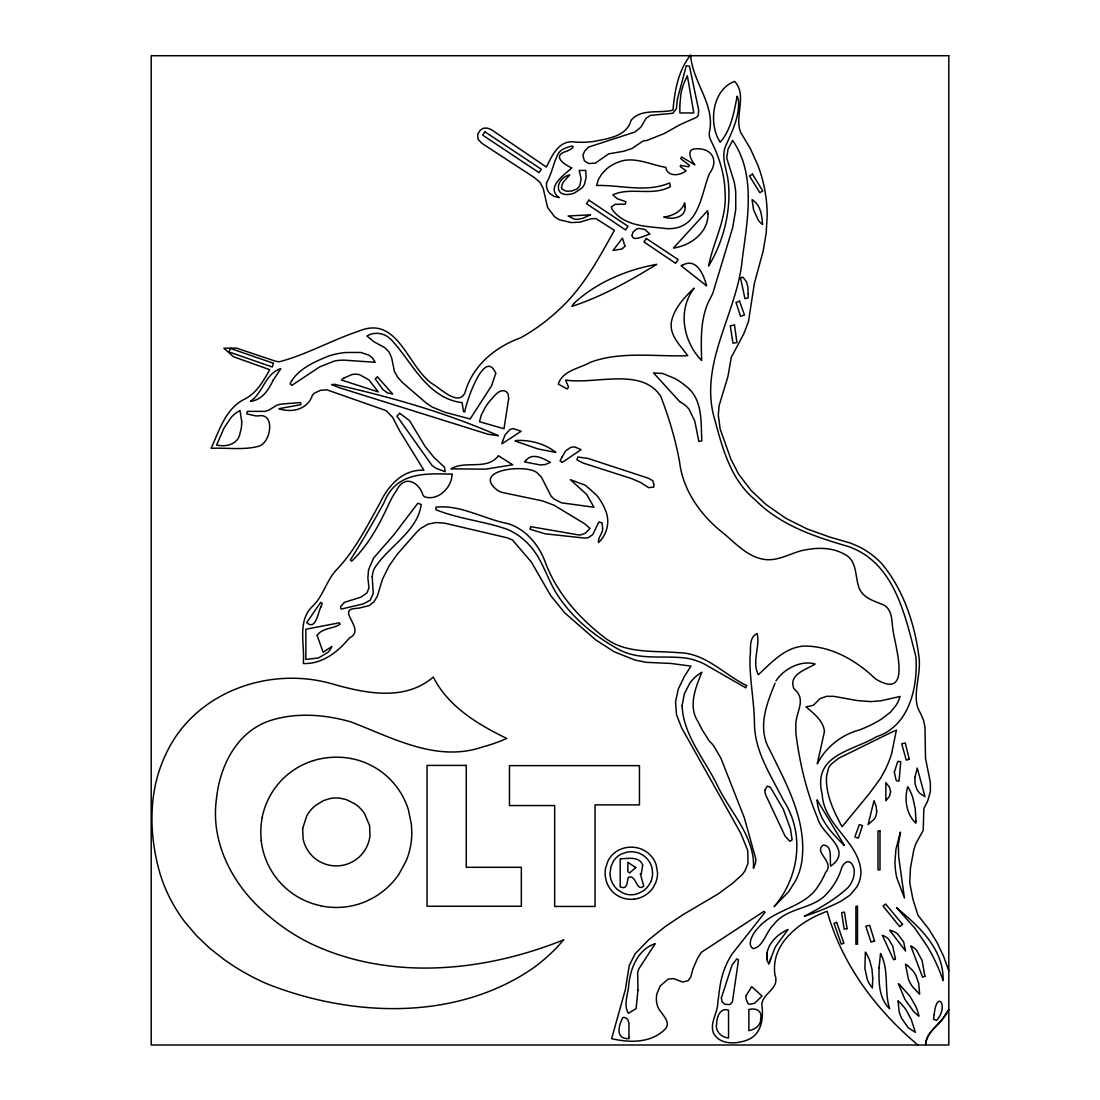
<?xml version="1.0" encoding="UTF-8"?>
<svg xmlns="http://www.w3.org/2000/svg" width="1100" height="1100" viewBox="0 0 1100 1100"><rect width="100%" height="100%" fill="white"/><g stroke="black" fill="none" stroke-linecap="round" stroke-linejoin="round"><path stroke-width="1.5" d="M766.961 952.889L767.044 959.901L768.79 964.095L774.634 948.571A40.219 40.219 0 0 1 776.325 945.423L788.067 929.527C776.421 934.505 764.775 946.261 767.044 959.901M770.784 958.499L769.202 962.981M775.046 683.251C766.425 704.523 757.034 728.131 769.862 750.104C786.638 784.451 806.878 820.559 801.982 860.214A63.25 63.25 0 0 1 795.974 880.041L788.796 891.577L774.152 906.634C799.439 876.893 805.227 833.415 783.145 799.865C771.237 775.899 755.287 752.689 754.463 724.969C754.476 702.295 749.471 679.938 749.98 657.277C751.424 649.192 748.082 637.821 757.171 633.518C760.237 647.185 751.63 661.65 758.326 674.74C771.389 662.695 784.383 647.817 803.275 646.085C829.606 645.521 855.044 659.601 873.785 677.311A14.121 14.121 0 0 0 875.49 678.879C912.945 701.566 894.974 645.604 893.062 630.424C891.577 621.926 892.787 610.94 884.606 605.454C875.518 601.232 864.174 598.95 859.457 588.885C854.521 576.936 858.014 560.12 843.535 553.74C832.109 547.594 818.469 547.401 805.97 549.752C791.739 552.049 778.924 561.688 764.032 559.391C746.02 556.504 733.893 541.2 720.17 530.626C699.064 512.999 682.77 489.239 679.511 461.56C675.441 439.285 668.882 417.409 660.729 396.357C641.616 366.726 594.921 384.821 565.661 380.036L568.507 387.104L567.215 389.015L558.332 384.106C562.54 370.507 579.48 368.473 590.356 362.299C621.486 350.873 655.325 356.909 687.706 355.671C680.46 345.4 668.8 335.115 671.523 321.214C674.506 307.794 684.447 297.303 694.127 288.131C677.298 310.255 683.086 341.385 701.621 360.511C701.126 340.079 700.026 318.285 709.638 299.558A52.36 52.36 0 0 0 712.91 292.875L732.572 228.058L735.749 209.701L735.721 191.428L734.319 182.325L726.688 157.933L728.049 149.16L732.614 140.36C756.374 174.68 747.367 220.041 742.349 258.692C737.44 313.775 697.538 364.183 715.082 420.764C722.645 449.103 731.225 480.232 754.916 499.592C780.079 525.112 814.234 536.607 847.756 546.329C894.451 562.127 905.025 615.024 915.956 656.934C917.881 687.473 909.37 726.014 876.494 736.753C851.496 751.63 812.295 754.6 822.195 794.393C823.845 825.894 859.678 841.692 860.984 872.534A30.58 30.58 0 0 1 856.749 887.026L850.066 895.098L840.551 901.477A264.468 264.468 0 0 1 804.293 916.286C818.702 908.724 833.099 900.749 845.364 889.914C852.679 884.606 857.299 871.434 851.881 863.871C847.385 858.082 842.27 864.889 841.184 869.536C837.884 879.753 831.751 888.992 824.12 896.486C809.119 909.645 785.758 908.105 773.396 924.976C766.191 931.398 763.441 946.907 753.211 948.64C746.13 944.694 753.5 932.539 757.598 928.524C774.029 908.435 804.843 908.38 818.606 885.473A74.14 74.14 0 0 0 825.55 872.506C835.423 861.809 813.065 852.431 823.226 845.089C833.071 845.446 829.359 859.54 830.706 866.099C853.999 849.64 821.398 834.721 817.561 817.933C807.043 793.031 800.607 766.673 796.771 739.956A66.014 66.014 0 0 1 795.822 726.138C795.204 711.92 807.51 699.999 793.898 688.71C788.081 674.369 806.011 669.804 815.1 664.043C800.91 659.766 783.489 669.158 775.968 680.886M944.914 1015.204L948.805 1009.442C943.332 1022.986 926.681 1029.586 925.622 1045C925.719 1032.171 938.644 1026.465 944.157 1016.372M313.404 760.609C325.669 756.883 338.786 756.209 351.381 758.574M680.212 401.899L684.337 404.566A26.785 26.785 0 0 1 689.109 409.365L694.801 421.094L698.83 441.471L701.786 440.908C700.851 421.74 703.01 398.406 685.314 385.674A65.505 65.505 0 0 0 675.056 378.579L662.764 373.505L653.524 372.914L679.112 400.978A5.376 5.376 0 0 0 680.199 401.94M917.895 1045C875.944 1009.814 841.968 964.439 827.173 911.295C800.731 920.796 770.357 943.085 774.923 974.655C780.175 988.666 763.372 992.447 761.764 1004.053C763.716 1017.376 762.039 1034.206 747.588 1039.899C736.574 1044.216 719.84 1045.206 713.433 1033.065C709.61 1022.89 717.516 1013.361 717.791 1003.159C719.207 992.035 720.088 980.705 724.089 970.117A83.064 83.064 0 0 1 731.569 954.718L765.009 912.299L763.923 911.364L701.401 952.284L697.565 958.306L693.124 968.399L690.786 977.02L688.119 980.705L682.605 982.053L673.585 978.574L668.112 979.124L660.248 985.944L656.824 993.974A23.265 23.265 0 0 0 657.8 1006.871C660.866 1014.159 673.393 1022.739 663.768 1030.466C649.632 1043.281 629.062 1042.704 611.614 1038.661L625.35 989.697L629.269 965.401L635.209 953.727L648.945 939.537L665.541 926.365L683.127 914.609L718.135 893.942L732.407 883.438L742.404 874.431L744.975 870.884L748.055 863.143L747.697 850.396L740.919 833.621L681.56 727.705L676.514 714.697L675.551 701.786L678.288 689.013L684.365 676.459L690.951 666.105L670.711 663.424L646.085 662.324L634.741 659.973L614.089 651.709L595.54 639.774L564.685 612.783L550.743 595.636L531.355 562.031L512.49 539.99L507.293 537.831L445.101 523.256L436.315 522.527L428.106 524.109L420.434 528.564L416.776 532.084L397.416 554.056L389.07 565.964L382.511 579.178L377.355 596.104L374.027 601.783L369.366 605.536L359.274 608.08A101.805 101.805 0 0 0 354.668 608.548C336.531 610.39 366.451 629.558 349.566 637.835C337.879 651.956 322.438 664.207 303.298 663.52C305.03 644.889 297.096 622.119 311.726 607.076C323.428 596.585 326.191 580.058 337.411 568.837C355.506 549.56 367.166 525.841 379.981 503.044C388.163 485.678 402.957 469.013 423.94 470.264L399.795 431.131L392.714 417.478L386.237 410.671L326.92 389.84L320.609 390.266L314.407 393.168A12.622 12.622 0 0 0 312.359 395.354C307.643 409.53 291.789 413.132 278.877 408.678L300.988 404.663L300.548 402.545L280.954 404.126L277.09 405.103L268.359 410.396L264.949 411.359L247.363 411.373L246.785 413.889L253.921 415.47A11.247 11.247 0 0 0 258.761 415.828C275.866 412.871 270.861 444.18 257.702 446.504C242.522 450.257 226.6 447.562 211.131 448.332C219.395 430.32 225.541 408.485 244.791 399.039C256.699 393.002 263.464 380.902 269.72 369.683L233.461 356.73L223.919 348.246L236.376 348.067L275.55 361.212A19.044 19.044 0 0 0 279.496 361.735C306.831 354.489 332.145 339.955 359.123 331.018C398.118 314.834 407.522 367.139 432.534 383.941C440.591 388.506 458.741 407.055 465.053 392.507C472.422 366.025 495.027 346.968 520.355 337.934A191.276 191.276 0 0 0 559.996 308.756C583.729 286.853 598.785 258.143 614.405 230.354L595.829 218.501L591.002 218.831L579.92 222.159L571.23 222.571L559.226 219.725L554.469 216.686L547.553 207.391L543.249 188.554L539.949 182.298L534.036 177.347L481.841 143.303L477.978 139.205L477.73 134.021L480.301 130.144L483.697 128.178L487.424 128.136L491.219 129.566L546.398 167.049C552.379 155.031 559.185 139.233 575.726 142.106A89.856 89.856 0 0 0 593.409 141.515C607.351 138.683 626.684 136.716 631.043 120.368C641.107 108.157 659.257 113.74 672.994 110.124C674.671 90.791 678.191 70.579 690.635 55C692.326 82.198 715.454 104.486 709.459 132.014C708.826 134.667 709.61 137.39 710.559 139.865C718.987 156.241 724.707 174.13 725.051 192.665C727.114 218.611 713.268 241.299 708.62 266.007C723.869 240.996 731.816 208.808 727.952 179.327C726.234 168.685 721.518 157.905 725.175 147.084C731.486 132.688 739.214 118.113 738.554 101.846A12.086 12.086 0 0 0 738.348 99.743L737.165 96.154C733.947 112.159 731.308 129.484 720.17 142.244C708.015 123.667 712.374 89.375 734.621 81.441C747.532 94.861 734.14 116.641 740.685 132.44L750.338 148.596L757.776 165.041A141.309 141.309 0 0 1 767.181 216.026L766.136 233.571L763.084 251.364L754.38 283.374L748.454 321.695L743.683 334.07L731.266 357.349L727.925 376.502L719.084 405.735L718.3 415.126L720.17 429.027L730.799 458.92L738.691 474.293L751.259 490.614L766.136 504.598L785.758 518.251L807.001 528.908L829.675 537.034L850.754 543.18L859.402 546.947A80.905 80.905 0 0 1 881.609 563.475C903.678 589.834 914.939 624.346 919.119 658.102C920.755 673.475 914.402 688.559 916.768 703.821A28.834 28.834 0 0 0 920.315 712.91L923.45 719.867L924.976 727.072L925.513 758.354L930.311 782.237L930.38 791.588L927.726 800.896L923.835 808.596L923.23 830.335L915.695 844.016L913.646 850.589L910.429 868.285L909.755 882.791L912.862 898.947L917.991 915.31L928.675 928.909L936.815 942.081L943.47 956.079L948.805 970.805M650.801 881.65A21.299 21.299 0 0 0 652.575 873.496L652.217 869.124A21.216 21.216 0 0 0 635.745 852.211L633.6 851.881A22.839 22.839 0 0 0 626.973 852.129L621.033 854.178A20.212 20.212 0 0 0 613.58 860.942L610.954 866.594L610.033 873.139A21.863 21.863 0 0 0 617.884 889.928L623.164 893.145A20.446 20.446 0 0 0 629.283 894.685A20.707 20.707 0 0 0 637.629 893.723L643.101 891A22.069 22.069 0 0 0 650.801 881.664M634.054 899.168A26.895 26.895 0 0 1 626.065 898.865L623.562 898.26A25.657 25.657 0 0 1 606.389 881.444L605.303 876.356A28.435 28.435 0 0 1 605.55 868.23L608.011 860.888A24.901 24.901 0 0 1 618.365 850.3C625.35 846.588 633.957 846.161 641.3 849.062A25.74 25.74 0 0 1 656.191 864.902L657.511 872.644A25.245 25.245 0 0 1 655.655 882.874L653.276 887.384A26.606 26.606 0 0 1 634.054 899.168M351.381 758.574A74.745 74.745 0 0 1 408.389 809.737L411.4 824.546L411.812 832.329A73.508 73.508 0 0 1 405.928 861.424L398.956 874.17A76.395 76.395 0 0 1 372.336 898.301L365.75 901.491A74.855 74.855 0 0 1 336.49 907.459A76.56 76.56 0 0 1 321.282 905.96M321.31 905.85A75.226 75.226 0 0 1 261.168 840.441M261.25 840.428A76.972 76.972 0 0 1 262.24 817.479M262.171 817.465A74.621 74.621 0 0 1 313.418 760.622M628.994 1037.383L628.994 1038.689C614.721 1039.06 618.764 1025.351 622.779 1017.569A7.989 7.989 0 0 1 624.058 1017.445L625.982 1017.94A8.896 8.896 0 0 1 627.77 1019.645L628.911 1022.876L628.994 1037.383M642.675 865.191L641.217 874.294L640.31 873.758L643.789 886.188C635.924 892.375 636.831 874.143 628.293 877.346C626.821 881.678 627.949 890.285 620.207 886.875L620.207 858.852C627.66 858.646 639.719 855.896 642.675 865.191M679.759 105.889L679.91 112.956L693.798 112.956L687.349 75.721L684.104 82.789A61.751 61.751 0 0 0 680.845 94.339L679.759 105.889M748.151 293.755L748.206 297.866L744.961 298.65L740.492 277.819L742.995 277.228L746.487 281.806L747.89 286.935L748.151 293.755M872.74 978.56L872.341 987.938L870.801 985.93A30.8 30.8 0 0 1 867.364 979.633L864.875 968.495L865.384 952.091A41.002 41.002 0 0 1 869.715 960.534L872.011 969.389L872.74 978.56M653.744 484.206L653.771 487.08L648.739 487.671L640.31 482.309L631.771 478.665L583.22 463.072L576.964 459.882L577.789 457.009L587.991 458.425L648.354 478.211L652.809 480.714L653.744 484.206M561.495 187.234L561.536 188.004A1.966 1.966 0 0 0 561.949 188.939L565.015 190.74A11.99 11.99 0 0 0 567.449 191.235L572.275 190.877L576.881 188.925A9.639 9.639 0 0 0 579.851 185.501L581.144 178.915L579.191 170.431L585.819 170.431L586.094 177.774L584.499 184.085A15.524 15.524 0 0 1 581.873 188.059L574.406 193.05A18.315 18.315 0 0 1 570.487 194.15C552.901 197.491 556.091 177.719 569.704 174.969L563.475 181.885A19.731 19.731 0 0 0 562.389 184.044L561.495 187.234M682.082 705.636C683.375 736.45 706.255 761.076 718.699 788.191C730.098 810.452 748.124 830.046 752.771 855.264A59.111 59.111 0 0 1 753.418 868.312L755.466 863.239L755.824 859.004L744.315 817.754L720.885 758.148L713.543 745.662A44.633 44.633 0 0 0 709.197 740.946L702.295 729.946A218.474 218.474 0 0 1 697.95 721.531C687.967 706.31 695.654 687.5 701.855 672.196L698.376 674.493A39.009 39.009 0 0 0 689.865 683.072L684.379 693.688L682.082 705.636M602.594 528.399C603.02 533.665 597.726 537.075 598.441 542.616C607.489 534.38 610.321 520.768 605.206 509.644A58.987 58.987 0 0 0 596.956 495.564L585.461 485.306L570.377 479.669L586.726 494.533L593.945 507.224L561.481 502.824L554.029 499.001L551.045 496.114L541.64 477.551A23.045 23.045 0 0 0 538.271 474.018C530.777 463.114 469.783 468.944 497.502 490.339A23.76 23.76 0 0 0 501.683 492.346L542.506 500.899L554.043 505.23L584.623 523.737L590.054 528.426L585.09 533.349L581.006 534.834A13.159 13.159 0 0 1 578.366 534.889L530.709 526.666L530.09 529.251L545.064 533.803L584.581 538.079L588.362 537.639L592.776 534.559L598.84 522.005L602.126 522.871L602.594 528.399M707.974 213.826C708.537 232.416 690.442 245.726 673.475 248.022L707.589 210.664L707.974 213.826M721.38 997.947L722.067 1001.798L725.01 1004.355L729.919 1004.561L732.366 1002.059L738.128 962.555L738.416 959.709L736.821 958.87L732.036 965.003L721.38 997.947M915.956 820.765L915.915 823.199C906.263 814.289 904.035 798.875 907.803 786.679L909.026 788.838A54.381 54.381 0 0 1 912.766 797.61L915.282 808.926L915.956 820.765M241.752 421.891L241.601 425.507A33.88 33.88 0 0 1 240.199 432.451C238.645 444.276 226.572 447.178 216.604 445.101L224.042 427.996L231.22 417.299A34.155 34.155 0 0 1 237.476 412.005L240.006 410.479L241.752 421.891M637.959 989.959L636.144 1008.521L628.348 1013.334C623.673 1005.263 627.316 996.146 628.499 987.635C629.777 969.98 636.9 949.822 655.201 943.649L639.018 968.619A18.796 18.796 0 0 0 637.67 972.675L637.959 989.959M508.681 398.626L503.993 428.711L479.504 421.74L481.154 415.388L484.839 408.127A67.746 67.746 0 0 1 489.803 400.978C493.721 397.251 498.355 389.207 504.721 390.913A9.24 9.24 0 0 1 506.467 391.902L508.076 393.759L508.681 398.626M824.477 731.431L817.273 763.867C826.004 746.928 841.404 734.745 859.76 729.822A120.588 120.588 0 0 0 881.774 718.878L890.532 712.126L896.253 705.059A33.605 33.605 0 0 0 900.048 696.465L881.224 700.741L870.87 701.621L857.189 700.549L833.924 696.355L826.636 696.286L819.995 698.665L813.381 705.265L806.053 706.915C813.739 713.419 823.364 720.761 824.477 731.431M894.327 772.186L895.95 779.598L896.706 780.862L899.058 781.055L900.735 761.626L897.779 761.42L894.327 772.186M898.329 844.635L898.7 857.01L904.434 898.026L896.844 877.951A73.934 73.934 0 0 1 894.96 861.534L895.95 849.035L900.433 832.109L898.329 844.635M898.122 1001.027L899.044 1010.982A38.239 38.239 0 0 0 901.532 1018.133L908.325 1027.867L915.365 1032.309L911.213 1019.301L905.905 1009.58A45.237 45.237 0 0 0 899.91 1002.636L898.122 1001.027M611.449 206.814L611.531 207.845A5.94 5.94 0 0 0 612.219 209.577C625.089 226.916 647.35 226.215 666.724 228.635C699.284 230.079 700.494 195.759 709.459 173.525C719.276 160.517 711.741 147.62 695.777 148.803C685.52 148.885 690.938 160.256 694.87 164.89L681.643 156.956L680.666 158.634L689.507 165.412L688.627 166.829L680.652 165.316L680.268 166.595L686.07 170.748C680.144 175.794 667.411 177.265 665.734 167.351C652.217 165.055 639.031 158.386 625.075 160.256A39.627 39.627 0 0 0 606.485 169.056L601.851 173.882L598.441 179.396L596.558 185.46C620.868 184.91 646.223 192.94 669.611 182.93L670.312 186.656C652.438 196.597 630.107 186.615 612.796 194.92L617.416 198.825L625.873 201.685L625.309 204.146L615.134 204.339L611.449 206.814M879.051 967.808C878.763 981.723 878.68 998.415 889.639 1008.673C883.85 990.715 889.543 970.571 880.536 953.452L879.051 967.808M317.144 635.525L323.153 652.231L331.87 646.484L331.072 648.12A19.126 19.126 0 0 1 327.938 652.369L318.574 657.938L305.869 659.464L305.869 629.241L339.377 622.793L340.051 624.25C333.039 628.966 321.599 627.99 317.144 635.525M716.567 1024.017C715.069 1031.456 721.545 1037.396 728.544 1038.001L728.544 1010.213C719.95 1007.105 716.719 1017.473 716.567 1024.017M216.521 798.435C210.031 843.287 233.558 886.655 267.355 914.732A201.369 201.369 0 0 0 309.815 943.14C389.359 981.324 483.918 972.015 563.819 939.758L556.559 947.76A175.285 175.285 0 0 1 532.455 968.591C455.056 1021.419 350.694 1017.156 266.447 983.606A234.754 234.754 0 0 1 223.96 959.447L209.522 948.076L196.501 935.646L184.965 922.102A154.66 154.66 0 0 1 160.27 874.431C151.69 845.213 149.091 813.89 155.581 783.97A142.56 142.56 0 0 1 171.696 743.05C203.995 688.352 274.56 666.421 333.974 684.393C366.493 693.536 405.047 701.277 433.304 677.05C448.25 706.709 477.881 724.419 506.729 738.43L500.761 740.96A152.075 152.075 0 0 1 482.969 746.831C436.783 762.96 392.549 737.688 350.515 721.779C324.514 714.423 296.216 712.25 270.188 720.582C237.16 731.362 219.821 765.793 216.521 798.435M372.199 576.702L373.244 593.423L370.356 600.036L363.55 603.831L341.151 609.098L340.78 607.97A3.919 3.919 0 0 1 340.821 606.361L344.424 602.346L360.855 597.19L366.768 593.12L368.967 587.991L367.895 578.05L368.514 569.869L373.615 558.016L393.91 534.751L417.821 503.25L421.231 504.474C417.45 531.919 388.149 546.37 374.413 568.411A23.169 23.169 0 0 0 372.721 573.293L372.199 576.702M826.554 775.954C825.357 794.186 833.662 811.112 842.05 826.732L869.426 793.471L880.069 778.924A108.116 108.116 0 0 0 891.55 753.995L896.404 730.111L892.499 731.816A33.633 33.633 0 0 0 891.481 732.284L838.668 758.258L831.023 764.294A19.085 19.085 0 0 0 828.575 768.157L826.554 775.954M302.665 828.52L303.105 838.791A33.55 33.55 0 0 0 329.244 865.164A34.788 34.788 0 0 0 339.556 865.741A33.907 33.907 0 0 0 369.971 835.753L369.6 825.577L364.471 813.45A35.874 35.874 0 0 0 355.245 804.086L346.39 799.631L339.845 798.174A31.598 31.598 0 0 0 329.766 798.628L323.482 800.607L315.109 805.764A35.571 35.571 0 0 0 306.735 815.856L302.665 828.52M890.629 791.725L889.446 796.263L885.844 800.773L885.844 782.595L889.419 787.16L890.629 791.725M914.898 777.425L915.035 783.695L916.768 789.112A15.744 15.744 0 0 0 920.095 793.499L925.004 796.661L917.235 768.048L914.898 777.425M677.435 98.931L676.362 108.762L672.856 113.245L650.348 115.417L645.989 118.442L640.956 127.091L634.906 132.028L588.569 147.084L584.691 151.126L582.876 155.072L584.334 160.765L588.665 163.542L595.361 163.116L608.671 153.863L623.947 151.209L631.895 148.541L643.033 141.02L647.089 140.401L664.373 133.485L680.268 124.547L696.671 117.301L698.225 115.514L698.692 110.165L689.48 66.261L686.276 65.739L677.435 98.931M685.149 207.02C685.52 218.061 671.825 219.808 663.74 217.044C672.416 215.999 681.739 211.681 684.695 202.812L685.149 207.02M760.664 1018.916C761.008 1025.53 754.696 1029.614 748.88 1030.631L748.88 1009.484C755.59 1007.793 762.616 1010.446 760.664 1018.916M876.7 811.401L876.26 814.619A14.328 14.328 0 0 1 874.39 818.964L868.106 824.601L874.019 800.69L876.109 806.204L876.7 811.401M546.562 182.751L546.466 186.106A12.444 12.444 0 0 0 549.752 193.366L553.822 196.295L559.199 197.615C545.132 187.522 564.396 174.762 571.808 167.915C565.812 165.316 552.42 157.176 564.066 152.061C573.004 149.944 579.37 141.776 562.856 149.243A16.665 16.665 0 0 0 558.69 152.886C553.424 162.278 552.076 173.374 546.562 182.751M765.05 789.91L765.009 790.281A11.564 11.564 0 0 0 766.136 795.836L785.084 836.124L789.91 841.349L792.124 839.905L790.543 829.139L783.31 809.201L770.247 787.064L767.209 786.143L765.05 789.91M632.087 235.317C632.61 242.756 645.535 234.781 649.949 234.121L644.971 229.542L639.196 228.415A8.607 8.607 0 0 0 635.91 229.501L632.926 232.251L632.087 235.317M934.175 1014.599L933.556 1019.232L936.705 1020.374C949.355 1005.62 936.678 988.996 934.175 1014.599M495.743 373.285L491.659 385.619L470.154 418.976L444.964 412.28L432.314 407.096L426.401 403.178L402.27 382.36L397.732 377.272L394.433 371.498L391.641 357.789L389.18 352.151L385.014 347.806L373.904 341.729L366.919 335.995C375.801 330.798 386.224 333.451 392.672 341.275C409.942 360.291 421.616 385.853 445.514 397.788A54.037 54.037 0 0 0 462.069 402.655L463.581 411.771L464.709 411.964C466.084 402.366 484.66 347.064 495.743 373.285M452.072 474.183C452.004 487.355 438.061 501.353 424.724 496.815A8.704 8.704 0 0 1 423.129 495.399C419.086 482.075 404.498 474.004 396.522 490.504A83.339 83.339 0 0 0 389.304 503.002C379.761 523.902 368.404 545.229 351.629 561.206L350.35 559.996C362.203 541.283 373.354 522.074 384.038 502.659C395.862 472.065 425.095 473.344 452.072 474.183M624.924 246.18L622.036 249.012L613.016 250.498L622.449 238.15L624.924 246.18M746.226 995.5L746.089 996.133A10.258 10.258 0 0 0 745.91 998.456L747.766 1003.214A4.428 4.428 0 0 0 749.664 1004.273L754.476 1003.393L762.053 996.036L751.699 986.686L746.226 995.5M502.604 441.155L501.875 443.836L521.125 431.283L513.521 428.656A7.783 7.783 0 0 0 509.616 429.797L505.216 434.734L502.604 441.155M273.433 363.275L272.25 367.015L229.075 351.931L230.299 348.397L273.433 363.275M862.455 825.633L858.357 838.159L854.838 836.935L859.361 824.56L862.455 825.633M320.76 607.2C317.9 612.824 315.686 630.919 306.68 622.559L320.705 602.374L322.218 603.35L320.76 607.2M746.652 685.575L745.786 687.83L704.055 663.864A64.721 64.721 0 0 0 689.109 658.639C665.514 654.459 639.76 661.526 617.87 648.945C594.701 636.061 573.499 618.874 558.621 596.709C547.635 580.814 543.455 561.069 530.502 546.411A65.01 65.01 0 0 0 507.732 529.499C484.399 521.166 458.975 519.09 435.93 509.712L435.875 507.183C460.281 504.35 484.33 519.241 508.131 523.669C526.171 529.416 539.124 545.201 545.408 562.567C556.71 592.9 578.93 617.774 604.244 637.354C625.268 654.005 653.386 650.457 678.425 652.685C705.348 652.836 723.924 674.493 746.652 685.575M561.949 457.174L560.051 460.9L562.265 462.385L581.116 449.68L575.107 447.067A10.271 10.271 0 0 0 570.405 447.59L565.661 450.835L561.949 457.174M291.624 380.93L290.139 383.776L291.885 385.33L319.756 366.85L334.207 361.103A42.405 42.405 0 0 1 344.025 360.154L375.183 362.285L373.189 359.04A16.28 16.28 0 0 0 368.761 355.094L360.745 352.454L345.675 352.509A79.145 79.145 0 0 0 328.501 356.084C315.136 361.584 299.613 368.211 291.624 380.93M273.075 380.38C268.634 389.854 261.882 400.18 250.456 401.294C260.92 394.35 263.697 380.834 273.13 372.9A23.526 23.526 0 0 1 280.871 368.61L273.075 380.38M573.595 303.71L571.945 306.364C602.071 296.56 629.777 280.83 656.686 264.357C626.505 269.816 596.104 282.549 573.595 303.71M484.839 131.766L482.652 135.108L539.027 172.645L541.269 169.221L484.839 131.766M588.871 200.159L586.506 203.679L625.584 229.969L628.045 226.298L588.871 200.159M646.346 238.48L643.995 241.986L675.592 263.299L678.109 259.559L646.346 238.48M498.451 455.812C486.681 470.855 465.561 459.993 450.986 468.861L485.636 469.15L512.724 464.805L498.451 455.812M399.712 413.297L396.949 416.144L432.163 465.603L435.848 468.215L445.115 471.666A77.454 77.454 0 0 1 444.881 469.961L444.496 467.225L433.922 457.38L425.04 446.353L409.502 420.599L399.712 413.297M525.773 460.584L524.48 461.918L540.265 464.929L545.243 464.544L550.44 462.344C543.194 458.521 532.386 452.183 525.773 460.584M377.479 376.915L375.251 378.95L382.869 389.428L387.489 392.961L392.672 394.034L377.479 376.915M635.8 867.584L629.585 872.946L627.852 871.599L627.852 862.317L635.8 867.584M902.536 924.33L899.704 926.64L883.08 906.056L885.61 903.994L902.536 924.33M344.121 377.933L341.399 379.995L378.276 391.916L368.871 379.83L359.686 374.743A17.064 17.064 0 0 0 352.11 374.495L344.121 377.933M752.469 174.13L749.485 175.972L759.825 192.692L762.726 190.891L752.469 174.13M590.315 214.857L583.041 218.212L577.665 219.326A12.856 12.856 0 0 1 573.678 218.845L568.123 215.971L590.315 214.857M895.441 958.925L893.571 959.777L882.365 935.316L885.17 936.513A14.176 14.176 0 0 1 888.635 939.207L892.732 946.179L895.441 958.925M683.402 264.674L681.024 265.664L706.626 285.904C703.918 275.674 697.194 257.964 683.402 264.674M924.894 976.236L922.57 977.185L910.814 945.931L912.381 946.798A19.044 19.044 0 0 1 916.479 950.139L922.116 960.492L924.894 976.236M516.656 440.481L515.144 441.031L538.051 448.965L555.83 452.389C545.105 443.809 530.283 439.766 516.656 440.481M836.633 922.35L833.992 923.312L841.349 944.144L843.893 943.236L836.633 922.35M739.544 301.166L736.01 302.418L740.575 316.332L744.466 315.012L739.544 301.166M874.527 940.981L871.049 942.109L865.838 926.269L869.646 925.32L874.527 940.981M909.301 759.289L906.249 760.1L901.739 743.793L905.273 742.995L909.301 759.289M734.497 325.064L730.249 325.793L732.971 343.186L736.945 342.567L734.497 325.064M847.069 928.675L844.168 929.156L841.624 912.588L844.442 912.12L847.069 928.675M857.491 944.199L855.91 944.295L855.91 906.317L857.491 906.235L857.491 944.199M880 830.899L877.992 830.954L877.992 869.784L880 869.894L880 830.899M334.923 384.436L331.664 384.533L338.979 387.585L488.029 434.252L498.465 435.71C446.311 412.748 390.541 396.921 334.923 384.436M948.805 55.715L151.195 55.715L151.195 1045L948.805 1045L948.805 55.715M466.276 765.407L427.047 765.407L427.047 906.263L521.345 906.263L521.345 867.295L466.276 867.295L466.276 765.407M639.457 765.628L509.465 765.628L509.465 805.558L554.661 805.558L554.661 906.455L595.059 906.455L595.059 804.87L639.457 804.87L639.457 765.628M891.357 930.655L889.652 930.229L905.52 951.032L903.65 941.916L897.407 933.763A18.81 18.81 0 0 0 891.357 930.655M753.253 200.475L752.084 199.76L753.582 209.88L758.395 220.316A21.684 21.684 0 0 0 762.616 224.524C761.901 215.999 760.843 205.824 753.253 200.475M907.5 965.566L905.438 964.095L908.49 979.371A35.75 35.75 0 0 0 912.436 986.576L919.655 994.29L918.72 983.537L916.039 975.7A27.816 27.816 0 0 0 912.546 970.365L907.5 965.566M900.735 911.35L896.514 907.638L914.76 928.056L927.025 945.89A174.474 174.474 0 0 1 943.085 980.581C943.992 951.129 921.759 928.785 900.735 911.35M900.24 985.38L898.411 983.689L904.942 999.46L913.385 1011.161A48.744 48.744 0 0 0 918.954 1016.18A49.252 49.252 0 0 0 915.956 1006.692L909.975 996.27L900.24 985.38M844.401 845.446C831.614 833.085 818.111 818.634 817.066 799.879L844.401 845.446"/></g></svg>
